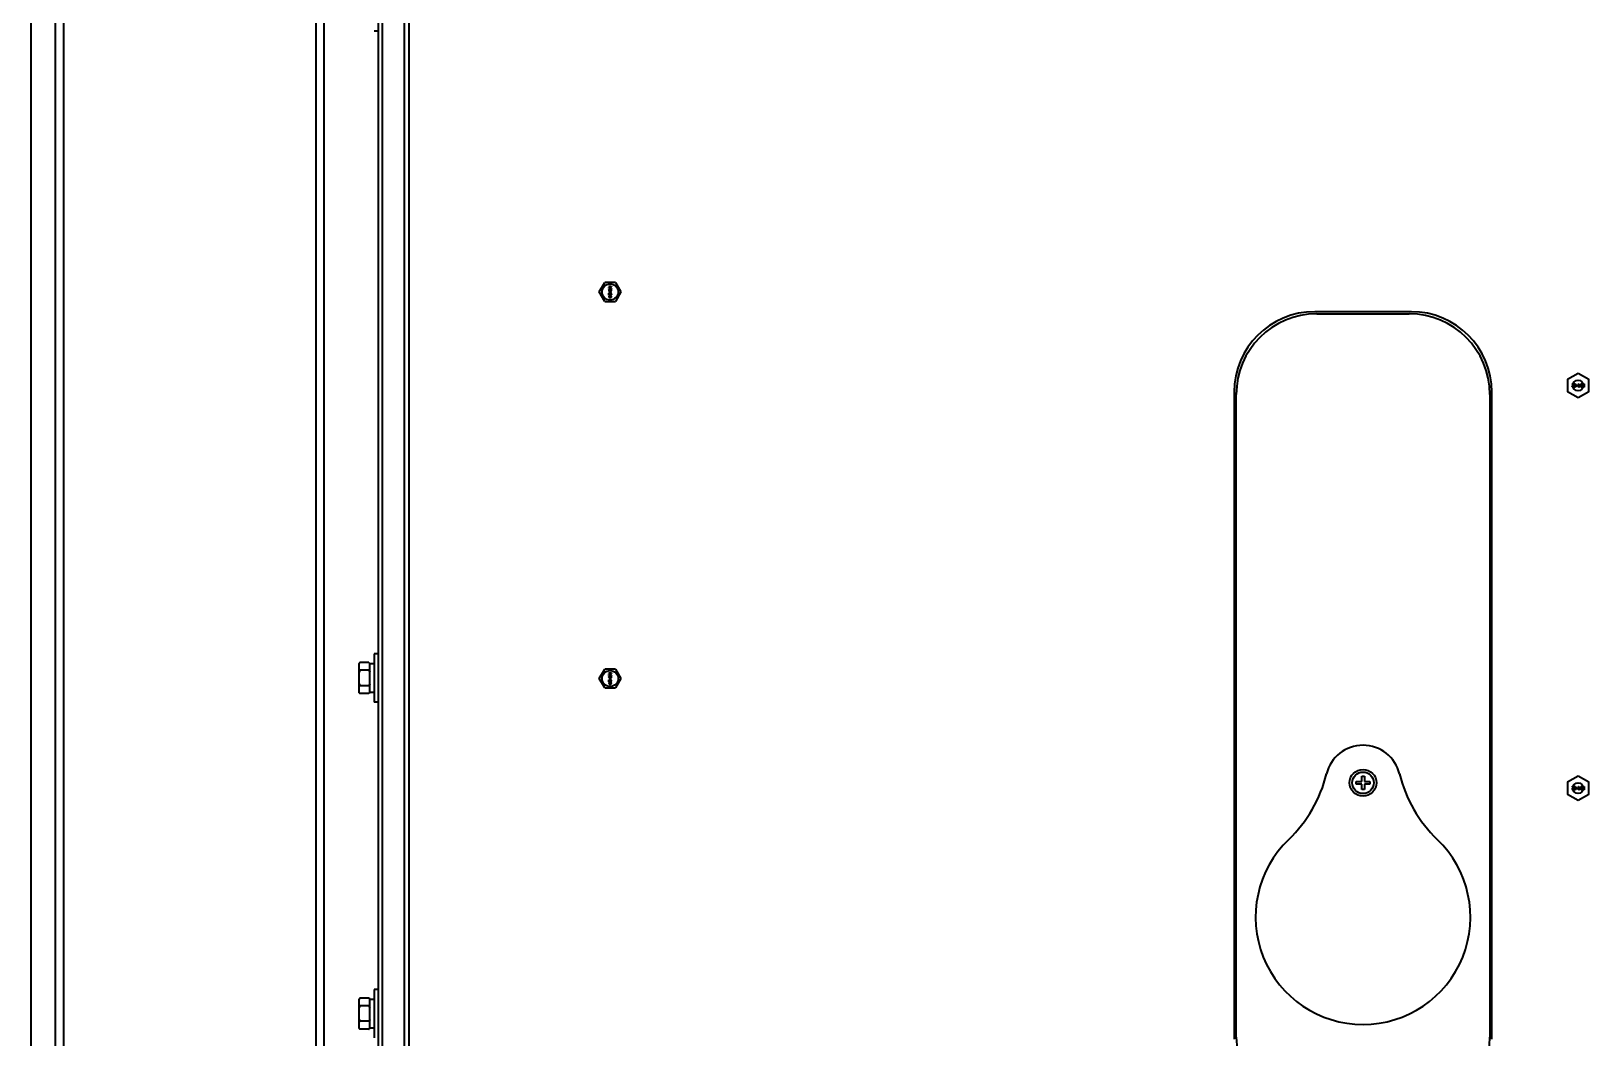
# Model space of a CAD drawing. Header units: millimetres. Extents: x 32496 to 166256, y 3504 to 23939.
# Drawn here: x 99830 to 100410, y 21198 to 21573 of the extents above; entities that cross this region are included whole.
import ezdxf

# ---------------------------------------------------------------- set-up
doc = ezdxf.new("R2010")
doc.units = ezdxf.units.MM
doc.layers.get('0').update_dxf_attribs({"lineweight": 35})

# ---------------------------------------------------------------- blocks, each defined once
blk = doc.blocks.new('8-1250')
at = {"linetype": 'Continuous'}
for p, q in [((-133.13, -34671.29), (-133.13, -32152.29)), ((-124.13, -32152.29), (-124.13, -34671.29)), ((-121.13, -32152.29), (-121.13, -34671.29)), ((-27.13, -32152.29), (-27.13, -34671.29)), ((7.57, -32977.07), (7.57, -33846.51)), ((5.87, -33843.56), (5.87, -32980.01)), ((-2.43, -32994.39), (-2.43, -33566.79)), ((-24.13, -33063.31), (-24.13, -33760.7)), ((-3.83, -33425.64), (-3.83, -33180.91)), ((-3.83, -33187.29), (-5.43, -33187.29)), ((78.45, -33284.45), (80.47, -33280.95)), ((80.47, -33287.95), (78.45, -33284.45)), ((84.51, -33280.95), (80.47, -33280.95)), ((81.99, -33282.35), (82.99, -33282.35)), ((81.99, -33282.47), (81.99, -33282.35)), ((82.78, -33282.47), (81.99, -33282.47)), ((82.78, -33282.47), (81.99, -33282.77)), ((81.99, -33282.93), (81.99, -33282.77)), ((81.99, -33282.93), (82.78, -33283.22)), ((81.99, -33283.22), (82.78, -33283.22)), ((81.99, -33283.35), (81.99, -33283.22)), ((82.99, -33283.35), (81.99, -33283.35)), ((82.01, -33283.74), (81.99, -33283.85)), ((81.99, -33283.95), (81.99, -33283.85)), ((81.99, -33283.95), (82.01, -33284.06)), ((81.99, -33284.89), (82.09, -33284.89)), ((81.99, -33285.64), (81.99, -33284.89)), ((82.09, -33285.64), (81.99, -33285.64)), ((82.01, -33286.06), (81.99, -33286.18)), ((82.07, -33283.64), (82.01, -33283.74)), ((82.01, -33284.06), (82.07, -33284.16)), ((82.07, -33285.95), (82.01, -33286.06)), ((82.16, -33283.58), (82.07, -33283.64)), ((82.07, -33284.16), (82.16, -33284.22)), ((82.14, -33285.89), (82.07, -33285.95)), ((82.09, -33282.85), (82.99, -33282.54)), ((82.99, -33283.16), (82.09, -33282.85)), ((82.09, -33283.83), (82.12, -33283.77)), ((82.09, -33283.83), (82.09, -33283.97)), ((82.12, -33284.04), (82.09, -33283.97)), ((82.63, -33285.47), (82.09, -33284.89)), ((82.09, -33285.06), (82.56, -33285.58)), ((82.09, -33285.06), (82.09, -33285.64)), ((82.09, -33286.18), (82.12, -33286.08)), ((82.12, -33283.77), (82.16, -33283.7)), ((82.16, -33284.1), (82.12, -33284.04)), ((82.12, -33286.08), (82.16, -33286.02)), ((82.22, -33285.85), (82.14, -33285.89)), ((82.26, -33283.54), (82.16, -33283.58)), ((82.16, -33283.7), (82.22, -33283.66)), ((82.22, -33284.14), (82.16, -33284.1)), ((82.16, -33284.22), (82.26, -33284.27)), ((82.16, -33286.02), (82.29, -33285.93)), ((82.22, -33283.66), (82.29, -33283.64)), ((82.29, -33284.16), (82.22, -33284.14)), ((82.29, -33285.83), (82.22, -33285.85)), ((82.41, -33283.52), (82.26, -33283.54)), ((82.37, -33284.27), (82.26, -33284.27)), ((82.35, -33283.64), (82.29, -33283.64)), ((82.29, -33284.16), (82.35, -33284.16)), ((82.39, -33285.81), (82.29, -33285.83)), ((82.29, -33285.93), (82.41, -33285.91)), ((82.31, -33284.56), (82.46, -33284.56)), ((82.31, -33284.6), (82.31, -33284.56)), ((82.46, -33284.6), (82.31, -33284.6)), ((82.35, -33283.64), (82.41, -33283.66)), ((82.41, -33284.14), (82.35, -33284.16)), ((82.37, -33284.43), (82.35, -33284.45)), ((82.35, -33284.45), (82.46, -33284.56)), ((82.46, -33284.6), (82.35, -33284.7)), ((82.35, -33284.7), (82.37, -33284.72)), ((82.37, -33284.27), (82.48, -33284.22)), ((82.5, -33284.56), (82.37, -33284.43)), ((82.37, -33284.72), (82.5, -33284.6)), ((82.39, -33285.81), (82.58, -33285.81)), ((82.41, -33283.52), (82.56, -33283.52)), ((82.41, -33283.66), (82.46, -33283.7)), ((82.46, -33284.1), (82.41, -33284.14)), ((82.56, -33285.91), (82.41, -33285.91)), ((82.46, -33283.7), (82.5, -33283.77)), ((82.5, -33284.04), (82.46, -33284.1)), ((82.48, -33284.22), (82.54, -33284.16)), ((82.5, -33283.77), (82.52, -33283.83)), ((82.52, -33283.97), (82.5, -33284.04)), ((82.63, -33284.43), (82.5, -33284.56)), ((82.5, -33284.6), (82.63, -33284.72)), ((82.56, -33283.62), (82.52, -33283.62)), ((82.61, -33283.74), (82.52, -33283.62)), ((82.52, -33283.97), (82.52, -33283.83)), ((82.54, -33284.16), (82.61, -33284.06)), ((82.54, -33284.56), (82.65, -33284.45)), ((82.54, -33284.56), (82.69, -33284.56)), ((82.69, -33284.6), (82.54, -33284.6)), ((82.65, -33284.7), (82.54, -33284.6)), ((82.71, -33283.54), (82.56, -33283.52)), ((82.56, -33283.62), (82.69, -33283.64)), ((82.56, -33285.58), (82.63, -33285.62)), ((82.56, -33285.91), (82.69, -33285.93)), ((82.69, -33285.83), (82.58, -33285.81)), ((82.63, -33283.85), (82.61, -33283.74)), ((82.61, -33284.06), (82.63, -33283.95)), ((82.63, -33283.85), (82.63, -33283.95)), ((82.65, -33284.45), (82.63, -33284.43)), ((82.63, -33284.72), (82.65, -33284.7)), ((82.71, -33285.52), (82.63, -33285.47)), ((82.63, -33285.62), (82.71, -33285.64)), ((82.69, -33283.64), (82.75, -33283.66)), ((82.69, -33284.56), (82.69, -33284.6)), ((82.75, -33285.85), (82.69, -33285.83)), ((82.69, -33285.93), (82.82, -33286.02)), ((82.82, -33283.58), (82.71, -33283.54)), ((82.71, -33285.52), (82.75, -33285.52)), ((82.75, -33285.64), (82.71, -33285.64)), ((82.75, -33283.66), (82.82, -33283.7)), ((82.82, -33284.08), (82.75, -33284.12)), ((82.75, -33284.22), (82.75, -33284.12)), ((82.75, -33284.22), (82.82, -33284.2)), ((82.84, -33284.93), (82.75, -33284.91)), ((82.75, -33285.02), (82.75, -33284.91)), ((82.75, -33285.02), (82.82, -33285.06)), ((82.82, -33285.47), (82.75, -33285.52)), ((82.75, -33285.64), (82.84, -33285.62)), ((82.84, -33285.89), (82.75, -33285.85)), ((82.9, -33283.64), (82.82, -33283.58)), ((82.82, -33283.7), (82.86, -33283.77)), ((82.86, -33284.02), (82.82, -33284.08)), ((82.82, -33284.2), (82.9, -33284.14)), ((82.82, -33285.06), (82.86, -33285.12)), ((82.86, -33285.41), (82.82, -33285.47)), ((82.82, -33286.02), (82.86, -33286.08)), ((82.92, -33285.02), (82.84, -33284.93)), ((82.84, -33285.62), (82.92, -33285.54)), ((82.9, -33285.95), (82.84, -33285.89)), ((82.86, -33283.77), (82.88, -33283.83)), ((82.88, -33283.95), (82.86, -33284.02)), ((82.86, -33285.12), (82.88, -33285.22)), ((82.88, -33285.31), (82.86, -33285.41)), ((82.86, -33286.08), (82.88, -33286.18)), ((82.88, -33283.95), (82.88, -33283.83)), ((82.88, -33285.31), (82.88, -33285.22)), ((82.97, -33283.74), (82.9, -33283.64)), ((82.9, -33284.14), (82.97, -33284.04)), ((82.97, -33286.06), (82.9, -33285.95)), ((82.97, -33285.1), (82.92, -33285.02)), ((82.92, -33285.54), (82.97, -33285.45)), ((82.99, -33283.85), (82.97, -33283.74)), ((82.97, -33284.04), (82.99, -33283.93)), ((82.99, -33285.24), (82.97, -33285.1)), ((82.97, -33285.45), (82.99, -33285.33)), ((82.99, -33286.18), (82.97, -33286.06)), ((82.99, -33282.35), (82.99, -33282.54)), ((82.99, -33283.16), (82.99, -33283.35)), ((82.99, -33283.85), (82.99, -33283.93)), ((82.99, -33285.24), (82.99, -33285.33)), ((84.51, -33280.95), (86.53, -33284.45)), ((86.53, -33284.45), (84.51, -33287.95)), ((80.47, -33287.95), (84.51, -33287.95)), ((81.99, -33286.18), (82.01, -33286.31)), ((82.01, -33286.31), (82.07, -33286.41)), ((82.07, -33286.41), (82.14, -33286.47)), ((82.12, -33286.29), (82.09, -33286.18)), ((82.16, -33286.35), (82.12, -33286.29)), ((82.14, -33286.47), (82.22, -33286.52)), ((82.29, -33286.43), (82.16, -33286.35)), ((82.22, -33286.52), (82.29, -33286.54)), ((82.41, -33286.45), (82.29, -33286.43)), ((82.29, -33286.54), (82.39, -33286.56)), ((82.58, -33286.56), (82.39, -33286.56)), ((82.41, -33286.45), (82.56, -33286.45)), ((82.69, -33286.43), (82.56, -33286.45)), ((82.58, -33286.56), (82.69, -33286.54)), ((82.82, -33286.35), (82.69, -33286.43)), ((82.69, -33286.54), (82.75, -33286.52)), ((82.75, -33286.52), (82.84, -33286.47)), ((82.86, -33286.29), (82.82, -33286.35)), ((82.84, -33286.47), (82.9, -33286.41)), ((82.88, -33286.18), (82.86, -33286.29)), ((82.9, -33286.41), (82.97, -33286.31)), ((82.97, -33286.31), (82.99, -33286.18)), ((380.87, -33291.79), (344.87, -33291.79)), ((345.67, -33292.59), (380.07, -33292.59)), ((438.97, -33316.98), (442.97, -33314.67)), ((442.97, -33314.67), (446.97, -33316.98)), ((438.97, -33316.98), (438.97, -33321.6)), ((440.7, -33318.69), (441.6, -33318.69)), ((440.7, -33318.82), (440.7, -33318.69)), ((441.4, -33318.82), (440.7, -33318.82)), ((440.72, -33319.45), (440.7, -33319.56)), ((440.7, -33319.61), (440.7, -33319.56)), ((440.7, -33319.61), (440.72, -33319.71)), ((440.77, -33319.38), (440.72, -33319.45)), ((440.72, -33319.71), (440.82, -33319.81)), ((441.4, -33318.82), (440.77, -33319.38)), ((440.82, -33319.81), (440.92, -33319.86)), ((440.85, -33319.56), (440.9, -33319.45)), ((440.85, -33319.56), (440.85, -33319.61)), ((440.9, -33319.68), (440.85, -33319.61)), ((440.9, -33319.45), (441.6, -33318.82)), ((440.97, -33319.74), (440.9, -33319.68)), ((440.92, -33319.86), (441.07, -33319.89)), ((441.1, -33319.76), (440.97, -33319.74)), ((441.17, -33319.89), (441.07, -33319.89)), ((441.1, -33319.76), (441.2, -33319.76)), ((441.17, -33319.89), (441.35, -33319.86)), ((441.32, -33319.74), (441.2, -33319.76)), ((441.4, -33319.68), (441.32, -33319.74)), ((441.35, -33319.86), (441.45, -33319.81)), ((441.45, -33319.61), (441.4, -33319.68)), ((441.45, -33319.61), (441.57, -33319.61)), ((441.45, -33319.81), (441.55, -33319.71)), ((441.55, -33319.71), (441.57, -33319.61)), ((441.6, -33318.69), (441.6, -33318.82)), ((441.8, -33318.69), (441.95, -33318.69)), ((441.8, -33319.89), (441.8, -33318.69)), ((441.95, -33319.89), (441.8, -33319.89)), ((441.95, -33318.69), (441.95, -33319.68)), ((442.1, -33319.51), (441.95, -33319.68)), ((441.95, -33319.89), (442.1, -33319.71)), ((442.1, -33319.51), (442.1, -33319.71)), ((442.32, -33319.12), (442.3, -33319.15)), ((442.3, -33319.15), (442.45, -33319.3)), ((442.45, -33319.3), (442.3, -33319.45)), ((442.3, -33319.45), (442.32, -33319.48)), ((442.45, -33319.25), (442.32, -33319.12)), ((442.32, -33319.48), (442.45, -33319.35)), ((442.45, -33319.07), (442.5, -33319.07)), ((442.45, -33319.25), (442.45, -33319.07)), ((442.45, -33319.53), (442.45, -33319.35)), ((442.5, -33319.53), (442.45, -33319.53)), ((442.5, -33319.07), (442.5, -33319.25)), ((442.62, -33319.12), (442.5, -33319.25)), ((442.5, -33319.3), (442.65, -33319.15)), ((442.65, -33319.45), (442.5, -33319.3)), ((442.5, -33319.35), (442.62, -33319.48)), ((442.5, -33319.35), (442.5, -33319.53)), ((442.65, -33319.15), (442.62, -33319.12)), ((442.62, -33319.48), (442.65, -33319.45)), ((442.85, -33319.05), (443.1, -33319.05)), ((442.85, -33319.2), (442.85, -33319.05)), ((443.1, -33319.2), (442.85, -33319.2)), ((443.1, -33318.69), (443.25, -33318.69)), ((443.1, -33319.05), (443.1, -33318.69)), ((443.1, -33319.89), (443.1, -33319.2)), ((443.25, -33319.89), (443.1, -33319.89)), ((443.25, -33318.69), (443.25, -33319.05)), ((443.25, -33319.05), (443.85, -33319.05)), ((443.67, -33319.2), (443.25, -33319.2)), ((443.25, -33319.89), (443.85, -33319.2)), ((443.67, -33319.2), (443.25, -33319.68)), ((443.25, -33319.2), (443.25, -33319.68)), ((443.85, -33319.05), (443.85, -33319.2)), ((444.05, -33318.69), (444.2, -33318.69)), ((444.05, -33319.89), (444.05, -33318.69)), ((444.27, -33319.89), (444.05, -33319.89)), ((444.55, -33318.69), (444.2, -33319.63)), ((444.2, -33318.69), (444.2, -33319.63)), ((444.27, -33319.89), (444.65, -33318.82)), ((444.55, -33318.69), (444.75, -33318.69)), ((444.65, -33318.82), (445.02, -33319.89)), ((445.1, -33319.63), (444.75, -33318.69)), ((445.25, -33319.89), (445.02, -33319.89)), ((445.1, -33318.69), (445.25, -33318.69)), ((445.1, -33319.63), (445.1, -33318.69)), ((445.25, -33318.69), (445.25, -33319.89)), ((446.97, -33321.6), (446.97, -33316.98)), ((314.87, -33321.79), (314.87, -33562.79)), ((315.67, -33561.99), (315.67, -33322.59)), ((410.07, -33322.59), (410.07, -33561.99)), ((410.87, -33562.79), (410.87, -33321.79)), ((442.97, -33323.91), (438.97, -33321.6)), ((446.97, -33321.6), (442.97, -33323.91)), ((-3.83, -33419.29), (-5.43, -33419.29)), ((-5.43, -33419.29), (-5.43, -33437.29)), ((-11.03, -33422.82), (-10.76, -33422.54)), ((-11.03, -33433.76), (-11.03, -33422.82)), ((-10.73, -33422.52), (-10.76, -33422.54)), ((-7.33, -33422.52), (-10.73, -33422.52)), ((-7.33, -33425.36), (-10.73, -33425.36)), ((-7.33, -33422.52), (-7.3, -33422.54)), ((-7.03, -33422.82), (-7.3, -33422.54)), ((-7.03, -33433.76), (-7.03, -33422.82)), ((-5.43, -33422.94), (-7.03, -33422.94)), ((78.45, -33428.45), (80.47, -33424.95)), ((84.51, -33424.95), (80.47, -33424.95)), ((84.51, -33424.95), (86.53, -33428.45)), ((-7.33, -33431.13), (-10.73, -33431.13)), ((-3.83, -33430.91), (-3.83, -33425.64)), ((-3.83, -33566.79), (-3.83, -33430.91)), ((80.47, -33431.95), (78.45, -33428.45)), ((81.99, -33426.35), (82.99, -33426.35)), ((81.99, -33426.47), (81.99, -33426.35)), ((82.78, -33426.47), (81.99, -33426.47)), ((82.78, -33426.47), (81.99, -33426.77)), ((81.99, -33426.93), (81.99, -33426.77)), ((81.99, -33426.93), (82.78, -33427.22)), ((81.99, -33427.22), (82.78, -33427.22)), ((81.99, -33427.35), (81.99, -33427.22)), ((82.99, -33427.35), (81.99, -33427.35)), ((82.01, -33427.74), (81.99, -33427.85)), ((81.99, -33427.95), (81.99, -33427.85)), ((81.99, -33427.95), (82.01, -33428.06)), ((81.99, -33428.89), (82.09, -33428.89)), ((81.99, -33429.64), (81.99, -33428.89)), ((82.09, -33429.64), (81.99, -33429.64)), ((82.01, -33430.06), (81.99, -33430.18)), ((81.99, -33430.18), (82.01, -33430.31)), ((82.07, -33427.64), (82.01, -33427.74)), ((82.01, -33428.06), (82.07, -33428.16)), ((82.07, -33429.95), (82.01, -33430.06)), ((82.01, -33430.31), (82.07, -33430.41)), ((82.16, -33427.58), (82.07, -33427.64)), ((82.07, -33428.16), (82.16, -33428.22)), ((82.14, -33429.89), (82.07, -33429.95)), ((82.07, -33430.41), (82.14, -33430.47)), ((82.09, -33426.85), (82.99, -33426.54)), ((82.99, -33427.16), (82.09, -33426.85)), ((82.09, -33427.83), (82.12, -33427.77)), ((82.09, -33427.83), (82.09, -33427.97)), ((82.12, -33428.04), (82.09, -33427.97)), ((82.63, -33429.47), (82.09, -33428.89)), ((82.09, -33429.06), (82.56, -33429.58)), ((82.09, -33429.06), (82.09, -33429.64)), ((82.09, -33430.18), (82.12, -33430.08)), ((82.12, -33430.29), (82.09, -33430.18)), ((82.12, -33427.77), (82.16, -33427.7)), ((82.16, -33428.1), (82.12, -33428.04)), ((82.12, -33430.08), (82.16, -33430.02)), ((82.16, -33430.35), (82.12, -33430.29)), ((82.22, -33429.85), (82.14, -33429.89)), ((82.14, -33430.47), (82.22, -33430.52)), ((82.26, -33427.54), (82.16, -33427.58)), ((82.16, -33427.7), (82.22, -33427.66)), ((82.22, -33428.14), (82.16, -33428.1)), ((82.16, -33428.22), (82.26, -33428.27)), ((82.16, -33430.02), (82.29, -33429.93)), ((82.29, -33430.43), (82.16, -33430.35)), ((82.22, -33427.66), (82.29, -33427.64)), ((82.29, -33428.16), (82.22, -33428.14)), ((82.29, -33429.83), (82.22, -33429.85)), ((82.22, -33430.52), (82.29, -33430.54)), ((82.41, -33427.52), (82.26, -33427.54)), ((82.37, -33428.27), (82.26, -33428.27)), ((82.35, -33427.64), (82.29, -33427.64)), ((82.29, -33428.16), (82.35, -33428.16)), ((82.39, -33429.81), (82.29, -33429.83)), ((82.29, -33429.93), (82.41, -33429.91)), ((82.41, -33430.45), (82.29, -33430.43)), ((82.29, -33430.54), (82.39, -33430.56)), ((82.31, -33428.56), (82.46, -33428.56)), ((82.31, -33428.6), (82.31, -33428.56)), ((82.46, -33428.6), (82.31, -33428.6)), ((82.35, -33427.64), (82.41, -33427.66)), ((82.41, -33428.14), (82.35, -33428.16)), ((82.37, -33428.43), (82.35, -33428.45)), ((82.35, -33428.45), (82.46, -33428.56)), ((82.46, -33428.6), (82.35, -33428.7)), ((82.35, -33428.7), (82.37, -33428.72)), ((82.37, -33428.27), (82.48, -33428.22)), ((82.5, -33428.56), (82.37, -33428.43)), ((82.37, -33428.72), (82.5, -33428.6)), ((82.39, -33429.81), (82.58, -33429.81)), ((82.58, -33430.56), (82.39, -33430.56)), ((82.41, -33427.52), (82.56, -33427.52)), ((82.41, -33427.66), (82.46, -33427.7)), ((82.46, -33428.1), (82.41, -33428.14)), ((82.56, -33429.91), (82.41, -33429.91)), ((82.41, -33430.45), (82.56, -33430.45)), ((82.46, -33427.7), (82.5, -33427.77)), ((82.5, -33428.04), (82.46, -33428.1)), ((82.48, -33428.22), (82.54, -33428.16)), ((82.5, -33427.77), (82.52, -33427.83)), ((82.52, -33427.97), (82.5, -33428.04)), ((82.63, -33428.43), (82.5, -33428.56)), ((82.5, -33428.6), (82.63, -33428.72)), ((82.56, -33427.62), (82.52, -33427.62)), ((82.61, -33427.74), (82.52, -33427.62)), ((82.52, -33427.97), (82.52, -33427.83)), ((82.54, -33428.16), (82.61, -33428.06)), ((82.54, -33428.56), (82.65, -33428.45)), ((82.54, -33428.56), (82.69, -33428.56)), ((82.69, -33428.6), (82.54, -33428.6)), ((82.65, -33428.7), (82.54, -33428.6)), ((82.71, -33427.54), (82.56, -33427.52)), ((82.56, -33427.62), (82.69, -33427.64)), ((82.56, -33429.58), (82.63, -33429.62)), ((82.56, -33429.91), (82.69, -33429.93)), ((82.69, -33430.43), (82.56, -33430.45)), ((82.69, -33429.83), (82.58, -33429.81)), ((82.58, -33430.56), (82.69, -33430.54)), ((82.63, -33427.85), (82.61, -33427.74)), ((82.61, -33428.06), (82.63, -33427.95)), ((82.63, -33427.85), (82.63, -33427.95)), ((82.65, -33428.45), (82.63, -33428.43)), ((82.63, -33428.72), (82.65, -33428.7)), ((82.71, -33429.52), (82.63, -33429.47)), ((82.63, -33429.62), (82.71, -33429.64)), ((82.69, -33427.64), (82.75, -33427.66)), ((82.69, -33428.56), (82.69, -33428.6)), ((82.75, -33429.85), (82.69, -33429.83)), ((82.69, -33429.93), (82.82, -33430.02)), ((82.82, -33430.35), (82.69, -33430.43)), ((82.69, -33430.54), (82.75, -33430.52)), ((82.82, -33427.58), (82.71, -33427.54)), ((82.71, -33429.52), (82.75, -33429.52)), ((82.75, -33429.64), (82.71, -33429.64)), ((82.75, -33427.66), (82.82, -33427.7)), ((82.82, -33428.08), (82.75, -33428.12)), ((82.75, -33428.22), (82.75, -33428.12)), ((82.75, -33428.22), (82.82, -33428.2)), ((82.84, -33428.93), (82.75, -33428.91)), ((82.75, -33429.02), (82.75, -33428.91)), ((82.75, -33429.02), (82.82, -33429.06)), ((82.82, -33429.47), (82.75, -33429.52)), ((82.75, -33429.64), (82.84, -33429.62)), ((82.84, -33429.89), (82.75, -33429.85)), ((82.75, -33430.52), (82.84, -33430.47)), ((82.9, -33427.64), (82.82, -33427.58)), ((82.82, -33427.7), (82.86, -33427.77)), ((82.86, -33428.02), (82.82, -33428.08)), ((82.82, -33428.2), (82.9, -33428.14)), ((82.82, -33429.06), (82.86, -33429.12)), ((82.86, -33429.41), (82.82, -33429.47)), ((82.82, -33430.02), (82.86, -33430.08)), ((82.86, -33430.29), (82.82, -33430.35)), ((82.92, -33429.02), (82.84, -33428.93)), ((82.84, -33429.62), (82.92, -33429.54)), ((82.9, -33429.95), (82.84, -33429.89)), ((82.84, -33430.47), (82.9, -33430.41)), ((82.86, -33427.77), (82.88, -33427.83)), ((82.88, -33427.95), (82.86, -33428.02)), ((82.86, -33429.12), (82.88, -33429.22)), ((82.88, -33429.31), (82.86, -33429.41)), ((82.86, -33430.08), (82.88, -33430.18)), ((82.88, -33430.18), (82.86, -33430.29)), ((82.88, -33427.95), (82.88, -33427.83)), ((82.88, -33429.31), (82.88, -33429.22)), ((82.97, -33427.74), (82.9, -33427.64)), ((82.9, -33428.14), (82.97, -33428.04)), ((82.97, -33430.06), (82.9, -33429.95)), ((82.9, -33430.41), (82.97, -33430.31)), ((82.97, -33429.1), (82.92, -33429.02)), ((82.92, -33429.54), (82.97, -33429.45)), ((82.99, -33427.85), (82.97, -33427.74)), ((82.97, -33428.04), (82.99, -33427.93)), ((82.99, -33429.24), (82.97, -33429.1)), ((82.97, -33429.45), (82.99, -33429.33)), ((82.99, -33430.18), (82.97, -33430.06)), ((82.97, -33430.31), (82.99, -33430.18)), ((82.99, -33426.35), (82.99, -33426.54)), ((82.99, -33427.16), (82.99, -33427.35)), ((82.99, -33427.85), (82.99, -33427.93)), ((82.99, -33429.24), (82.99, -33429.33)), ((86.53, -33428.45), (84.51, -33431.95)), ((-11.03, -33433.76), (-10.76, -33434.03)), ((-7.33, -33434.06), (-10.73, -33434.06)), ((-7.03, -33433.76), (-7.3, -33434.03)), ((-5.43, -33433.64), (-7.03, -33433.64)), ((80.47, -33431.95), (84.51, -33431.95)), ((-3.83, -33437.29), (-5.43, -33437.29)), ((362.37, -33464.79), (363.37, -33464.79)), ((362.37, -33466.79), (362.37, -33464.79)), ((363.37, -33464.79), (363.37, -33466.79)), ((438.97, -33466.98), (442.97, -33464.67)), ((442.97, -33464.67), (446.97, -33466.98)), ((360.37, -33466.79), (362.37, -33466.79)), ((360.37, -33467.79), (360.37, -33466.79)), ((362.37, -33467.79), (360.37, -33467.79)), ((362.37, -33469.79), (362.37, -33467.79)), ((363.37, -33469.79), (362.37, -33469.79)), ((363.37, -33466.79), (365.37, -33466.79)), ((365.37, -33467.79), (363.37, -33467.79)), ((363.37, -33467.79), (363.37, -33469.79)), ((365.37, -33466.79), (365.37, -33467.79)), ((438.97, -33466.98), (438.97, -33471.6)), ((442.97, -33473.91), (438.97, -33471.6)), ((440.7, -33468.69), (441.6, -33468.69)), ((440.7, -33468.82), (440.7, -33468.69)), ((441.4, -33468.82), (440.7, -33468.82)), ((440.72, -33469.45), (440.7, -33469.56)), ((440.7, -33469.61), (440.7, -33469.56)), ((440.7, -33469.61), (440.72, -33469.71)), ((440.77, -33469.38), (440.72, -33469.45)), ((440.72, -33469.71), (440.82, -33469.81)), ((441.4, -33468.82), (440.77, -33469.38)), ((440.82, -33469.81), (440.92, -33469.86)), ((440.85, -33469.56), (440.9, -33469.45)), ((440.85, -33469.56), (440.85, -33469.61)), ((440.9, -33469.68), (440.85, -33469.61)), ((440.9, -33469.45), (441.6, -33468.82)), ((440.97, -33469.74), (440.9, -33469.68)), ((440.92, -33469.86), (441.07, -33469.89)), ((441.1, -33469.76), (440.97, -33469.74)), ((441.17, -33469.89), (441.07, -33469.89)), ((441.1, -33469.76), (441.2, -33469.76)), ((441.17, -33469.89), (441.35, -33469.86)), ((441.32, -33469.74), (441.2, -33469.76)), ((441.4, -33469.68), (441.32, -33469.74)), ((441.35, -33469.86), (441.45, -33469.81)), ((441.45, -33469.61), (441.4, -33469.68)), ((441.45, -33469.61), (441.57, -33469.61)), ((441.45, -33469.81), (441.55, -33469.71)), ((441.55, -33469.71), (441.57, -33469.61)), ((441.6, -33468.69), (441.6, -33468.82)), ((441.8, -33468.69), (441.95, -33468.69)), ((441.8, -33469.89), (441.8, -33468.69)), ((441.95, -33469.89), (441.8, -33469.89)), ((441.95, -33468.69), (441.95, -33469.68)), ((442.1, -33469.51), (441.95, -33469.68)), ((441.95, -33469.89), (442.1, -33469.71)), ((442.1, -33469.51), (442.1, -33469.71)), ((442.32, -33469.12), (442.3, -33469.15)), ((442.3, -33469.15), (442.45, -33469.3)), ((442.45, -33469.3), (442.3, -33469.45)), ((442.3, -33469.45), (442.32, -33469.48)), ((442.45, -33469.25), (442.32, -33469.12)), ((442.32, -33469.48), (442.45, -33469.35)), ((442.45, -33469.07), (442.5, -33469.07)), ((442.45, -33469.25), (442.45, -33469.07)), ((442.45, -33469.53), (442.45, -33469.35)), ((442.5, -33469.53), (442.45, -33469.53)), ((442.5, -33469.07), (442.5, -33469.25)), ((442.62, -33469.12), (442.5, -33469.25)), ((442.5, -33469.3), (442.65, -33469.15)), ((442.65, -33469.45), (442.5, -33469.3)), ((442.5, -33469.35), (442.62, -33469.48)), ((442.5, -33469.35), (442.5, -33469.53)), ((442.65, -33469.15), (442.62, -33469.12)), ((442.62, -33469.48), (442.65, -33469.45)), ((442.85, -33469.05), (443.1, -33469.05)), ((442.85, -33469.2), (442.85, -33469.05)), ((443.1, -33469.2), (442.85, -33469.2)), ((446.97, -33471.6), (442.97, -33473.91)), ((443.1, -33468.69), (443.25, -33468.69)), ((443.1, -33469.05), (443.1, -33468.69)), ((443.1, -33469.89), (443.1, -33469.2)), ((443.25, -33469.89), (443.1, -33469.89)), ((443.25, -33468.69), (443.25, -33469.05)), ((443.25, -33469.05), (443.85, -33469.05)), ((443.67, -33469.2), (443.25, -33469.2)), ((443.25, -33469.89), (443.85, -33469.2)), ((443.67, -33469.2), (443.25, -33469.68)), ((443.25, -33469.2), (443.25, -33469.68)), ((443.85, -33469.05), (443.85, -33469.2)), ((444.05, -33468.69), (444.2, -33468.69)), ((444.05, -33469.89), (444.05, -33468.69)), ((444.27, -33469.89), (444.05, -33469.89)), ((444.2, -33468.69), (444.2, -33469.63)), ((444.55, -33468.69), (444.2, -33469.63)), ((444.27, -33469.89), (444.65, -33468.82)), ((444.55, -33468.69), (444.75, -33468.69)), ((444.65, -33468.82), (445.02, -33469.89)), ((445.1, -33469.63), (444.75, -33468.69)), ((445.25, -33469.89), (445.02, -33469.89)), ((445.1, -33468.69), (445.25, -33468.69)), ((445.1, -33469.63), (445.1, -33468.69)), ((445.25, -33468.69), (445.25, -33469.89)), ((446.97, -33471.6), (446.97, -33466.98)), ((-3.83, -33544.29), (-5.43, -33544.29)), ((-5.43, -33544.29), (-5.43, -33562.29)), ((-11.03, -33547.82), (-10.76, -33547.54)), ((-11.03, -33558.76), (-11.03, -33547.82)), ((-10.73, -33547.52), (-10.76, -33547.54)), ((-7.33, -33547.52), (-10.73, -33547.52)), ((-7.33, -33550.36), (-10.73, -33550.36)), ((-7.33, -33547.52), (-7.3, -33547.54)), ((-7.03, -33547.82), (-7.3, -33547.54)), ((-7.03, -33558.76), (-7.03, -33547.82)), ((-5.43, -33547.94), (-7.03, -33547.94)), ((-11.03, -33558.76), (-10.76, -33559.03)), ((-7.33, -33556.13), (-10.73, -33556.13)), ((-7.03, -33558.76), (-7.3, -33559.03)), ((-5.43, -33558.64), (-7.03, -33558.64)), ((-7.33, -33559.06), (-10.73, -33559.06))]:
    blk.add_line(p, q, dxfattribs=at)
for centre, radius in [((82.49, -33284.45), 3), ((442.97, -33319.29), 2), ((82.49, -33428.45), 3), ((362.87, -33467.29), 5), ((362.87, -33467.29), 4), ((442.97, -33469.29), 2)]:
    blk.add_circle(centre, radius, dxfattribs=at)
for centre, radius, start, end in [((344.87, -33321.79), 30, 90, 180), ((380.87, -33321.79), 30, 0, 90), ((345.67, -33322.59), 30, 90, 180), ((380.07, -33322.59), 30, 0, 90), ((-8.21, -33431.47), 3.61, 218.71028, 219.13391), ((-9.84, -33431.47), 3.61, 320.8641, 321.28972), ((362.87, -33467.29), 14, 13.59162, 166.40838), ((300.66, -33452.25), 50, 313.72491, 346.40838), ((425.08, -33452.25), 50, 193.59162, 226.27509), ((362.87, -33517.29), 40, 133.72491, 46.27509), ((-8.21, -33556.47), 3.61, 218.71028, 219.13391), ((-9.84, -33556.47), 3.61, 320.8641, 321.28972), ((-6.89, -33555.28), 5.39, 224.12457, 224.56524), ((-11.16, -33555.28), 5.38, 315.43477, 315.87545), ((345.67, -33561.99), 30, 180, 270), ((380.07, -33561.99), 30, 270, 0)]:
    blk.add_arc(centre, radius, start, end, dxfattribs=at)
for points, knots in [([(-10.76, -33422.54), (-10.78, -33422.57), (-10.87, -33422.66), (-10.96, -33422.76), (-11.03, -33422.84)], [0, 0, 0, 0, 0.255063, 1, 1, 1, 1]), ([(-11.03, -33425.03), (-11, -33425.06), (-10.91, -33425.17), (-10.81, -33425.28), (-10.73, -33425.36)], [0, 0, 0, 0, 0.244408, 1, 1, 1, 1]), ([(-7.03, -33425.03), (-7.05, -33425.06), (-7.15, -33425.17), (-7.25, -33425.28), (-7.33, -33425.36)], [0, 0, 0, 0, 0.244408, 1, 1, 1, 1]), ([(-7.3, -33422.54), (-7.27, -33422.57), (-7.18, -33422.66), (-7.09, -33422.76), (-7.03, -33422.84)], [0, 0, 0, 0, 0.255062, 1, 1, 1, 1]), ([(-10.73, -33431.13), (-10.75, -33431.16), (-10.86, -33431.27), (-10.96, -33431.38), (-11.03, -33431.47)], [0, 0, 0, 0, 0.255212, 1, 1, 1, 1]), ([(-7.33, -33431.13), (-7.3, -33431.16), (-7.2, -33431.27), (-7.1, -33431.38), (-7.03, -33431.47)], [0, 0, 0, 0, 0.255211, 1, 1, 1, 1]), ([(-11.01, -33433.75), (-10.99, -33433.77), (-10.91, -33433.87), (-10.82, -33433.96), (-10.76, -33434.03)], [0, 0, 0, 0, 0.245496, 1, 1, 1, 1]), ([(-7.04, -33433.75), (-7.06, -33433.77), (-7.15, -33433.87), (-7.23, -33433.96), (-7.3, -33434.03)], [0, 0, 0, 0, 0.245497, 1, 1, 1, 1]), ([(-10.76, -33547.54), (-10.78, -33547.57), (-10.87, -33547.66), (-10.96, -33547.76), (-11.03, -33547.84)], [0, 0, 0, 0, 0.255063, 1, 1, 1, 1]), ([(-11.03, -33550.03), (-11, -33550.06), (-10.91, -33550.17), (-10.81, -33550.28), (-10.73, -33550.36)], [0, 0, 0, 0, 0.244408, 1, 1, 1, 1]), ([(-7.03, -33550.03), (-7.05, -33550.06), (-7.15, -33550.17), (-7.25, -33550.28), (-7.33, -33550.36)], [0, 0, 0, 0, 0.244408, 1, 1, 1, 1]), ([(-7.3, -33547.54), (-7.27, -33547.57), (-7.18, -33547.66), (-7.09, -33547.76), (-7.03, -33547.84)], [0, 0, 0, 0, 0.255062, 1, 1, 1, 1]), ([(-10.73, -33556.13), (-10.75, -33556.16), (-10.86, -33556.27), (-10.96, -33556.38), (-11.03, -33556.47)], [0, 0, 0, 0, 0.255212, 1, 1, 1, 1]), ([(-11.01, -33558.75), (-10.99, -33558.77), (-10.91, -33558.87), (-10.82, -33558.96), (-10.76, -33559.03)], [0, 0, 0, 0, 0.245496, 1, 1, 1, 1]), ([(-7.33, -33556.13), (-7.3, -33556.16), (-7.2, -33556.27), (-7.1, -33556.38), (-7.03, -33556.47)], [0, 0, 0, 0, 0.255211, 1, 1, 1, 1]), ([(-7.04, -33558.75), (-7.06, -33558.77), (-7.15, -33558.87), (-7.23, -33558.96), (-7.3, -33559.03)], [0, 0, 0, 0, 0.245497, 1, 1, 1, 1])]:
    blk.add_open_spline(points, degree=3, knots=knots, dxfattribs=at)
for points in [[(-10.73, -33425.36), (-10.84, -33425.57), (-10.94, -33425.79), (-11.03, -33426.02)], [(-7.33, -33425.36), (-7.22, -33425.57), (-7.12, -33425.79), (-7.03, -33426.02)], [(-11.03, -33430.47), (-10.94, -33430.7), (-10.84, -33430.92), (-10.73, -33431.13)], [(-7.03, -33430.47), (-7.12, -33430.7), (-7.22, -33430.92), (-7.33, -33431.13)], [(-10.73, -33550.36), (-10.84, -33550.57), (-10.94, -33550.79), (-11.03, -33551.02)], [(-7.33, -33550.36), (-7.22, -33550.57), (-7.12, -33550.79), (-7.03, -33551.02)], [(-11.03, -33555.47), (-10.94, -33555.7), (-10.84, -33555.92), (-10.73, -33556.13)], [(-7.03, -33555.47), (-7.12, -33555.7), (-7.22, -33555.92), (-7.33, -33556.13)]]:
    blk.add_open_spline(points, degree=3, dxfattribs=at)

msp = doc.modelspace()

# ---------------------------------------------------------------- block references
at = {"color": 6}
msp.add_blockref('8-1250', (99962.893, 54760.291), dxfattribs=at)

doc.saveas('drawing.dxf')
